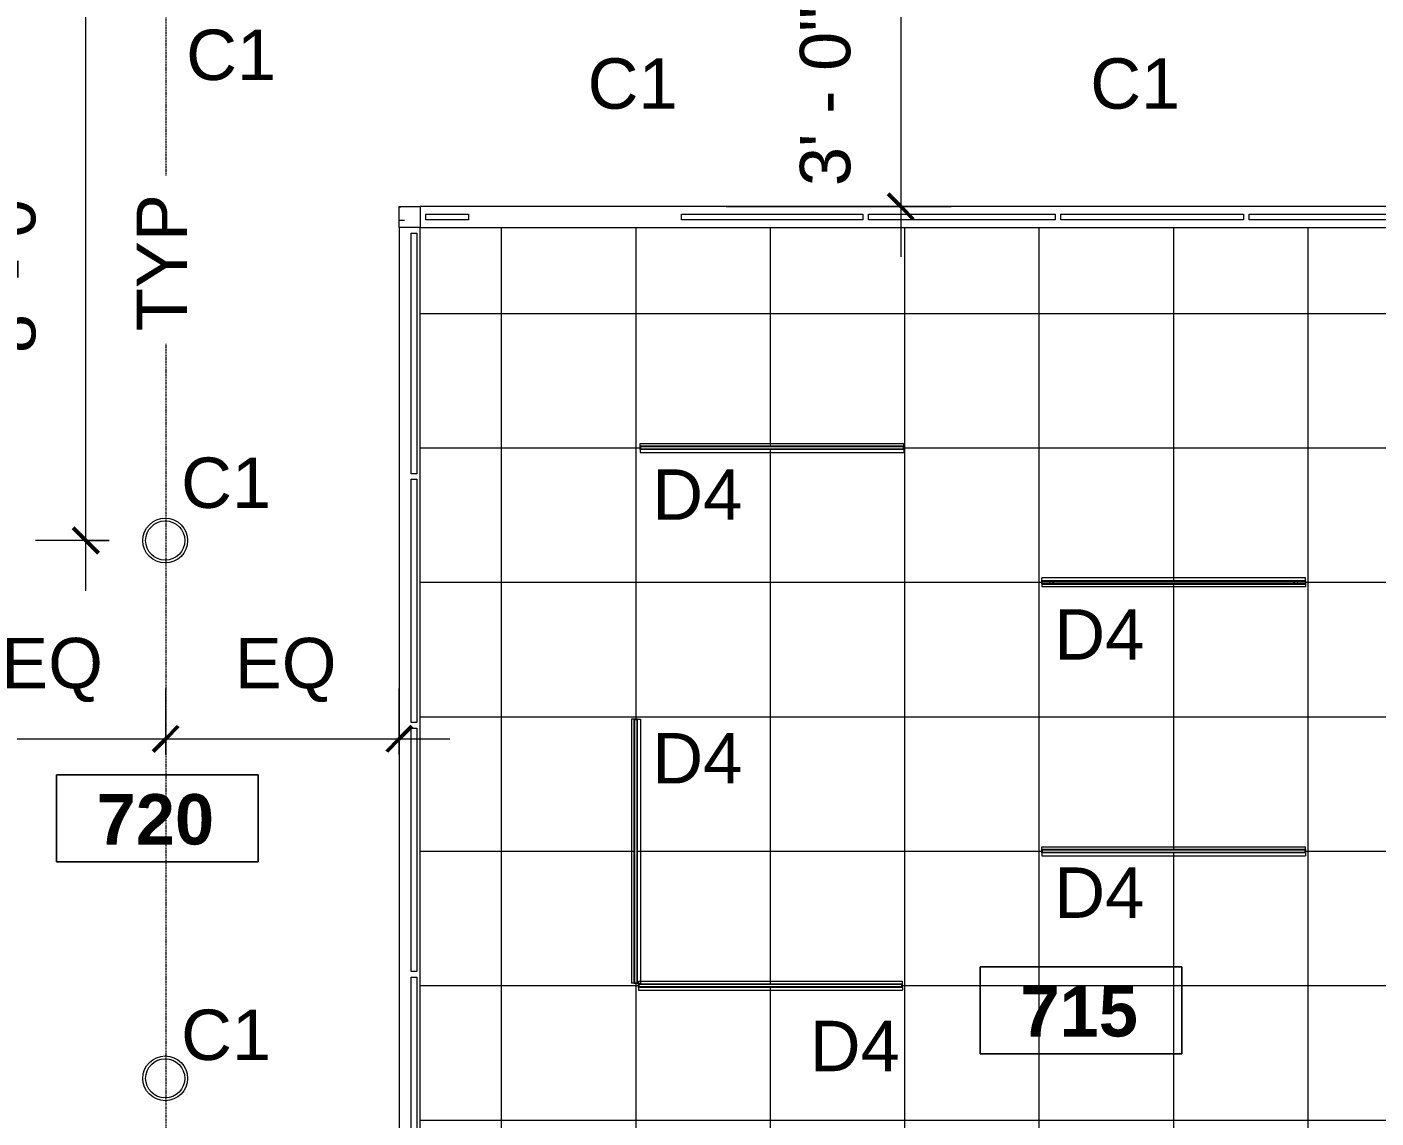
# Model space of a CAD drawing. Header units: inches. Extents: x -2332 to 1043, y -456 to 2193.
# Drawn here: x 502.2 to 743, y -29.7 to 165 of the extents above; entities that cross this region are included whole.
import ezdxf

# ---------------------------------------------------------------- set-up
doc = ezdxf.new("R2010")
doc.units = ezdxf.units.IN
doc.header["$MEASUREMENT"] = 0
doc.linetypes.add('Center 1_4_', pattern=[0.53125, 0.25, -0.09375, 0.09375, -0.09375])
for name, color, linetype, lineweight in [('A-ANNO-DIMS', 211, 'Continuous', 9), ('A-ANNO-DIMS-96', 211, 'Continuous', 9), ('A-AREA-IDEN', 2, 'Continuous', 9), ('A-CLNG', 13, 'Continuous', 13), ('A-CLNG-PATT', 13, 'Continuous', 13), ('A-DETL-CNTR', 5, 'Center 1_4_', 9), ('A-GLAZ-CURT', 52, 'Continuous', 13), ('A-WALL-PATT', 111, 'Continuous', 13), ('E-LITE-EQPM', 33, 'Continuous', 9), ('E-LITE-EQPM-IDEN', 33, 'Continuous', 9), ('I-WALL', 2, 'Continuous', 13)]:
    doc.layers.add(name, color=color, linetype=linetype, lineweight=lineweight)
doc.styles.add('Arial', font='arial.ttf', dxfattribs={"height": 9})
doc.styles.add('Swis721 Lt BT_2', font='swissl.ttf', dxfattribs={"height": 9})
doc.styles.add('Swis721 Lt BT_B', font='', dxfattribs={"height": 9})
doc.styles.get('Swis721 Lt BT_B').set_extended_font_data('Swis721 Lt BT', bold=True)
doc.dimstyles.new('OTJ_-_3_32__Linear__1_2__Tolerance_1', dxfattribs={"dimscale": 12, "dimtxt": 9.497835, "dimasz": 0.375, "dimexe": 0.75, "dimexo": 0.5, "dimgap": 0.5, "dimtad": 1, "dimdec": 1, "dimrnd": 0.5, "dimzin": 3, "dimdsep": 46, "dimlunit": 4, "dimtxsty": 'Swis721 Lt BT_2', "dimblk1": 'OBLIQUE', "dimblk2": 'OBLIQUE', "dimsah": 1, "dimcen": 0.09, "dimdle": 0.75, "dimazin": 0, "dimtfac": 1, "dimtdec": 4, "dimtix": 1, "dimtmove": 0, "dimatfit": 3, "dimfxl": 1, "dimtvp": 1, "dimtfill": 1, "dimfrac": 2, "dimtolj": 1, "dimtzin": 0, "dimarcsym": 2})
doc.dimstyles.new('OTJ_-_3_32__Linear__1__Tolerance', dxfattribs={"dimscale": 12, "dimtxt": 9.497835, "dimasz": 0.375, "dimexe": 0.75, "dimexo": 0.5, "dimgap": 0.5, "dimtad": 1, "dimdec": 0, "dimzin": 3, "dimdsep": 46, "dimlunit": 4, "dimtxsty": 'Swis721 Lt BT_2', "dimblk1": 'OBLIQUE', "dimblk2": 'OBLIQUE', "dimsah": 1, "dimcen": 0.09, "dimdle": 0.75, "dimazin": 0, "dimtfac": 1, "dimtdec": 4, "dimtix": 1, "dimtmove": 0, "dimatfit": 3, "dimfxl": 1, "dimtvp": 1, "dimtfill": 1, "dimfrac": 2, "dimtolj": 1, "dimtzin": 0, "dimarcsym": 2})

# ---------------------------------------------------------------- blocks, each defined once
blk = doc.blocks.new('TBARLED SMARTLIGHT 9-16_DIFFUSING 2_ and 4_ - Type D_4_ 9_16 - Diffusing Lens-V35-7TH FLOOR REFLECTED CEILING PLAN')
at = {"layer": 'E-LITE-EQPM'}
for p, q in [((-0.8, 23.56), (-0.8, -23.56)), ((-0.3, 23.56), (-0.8, 23.56)), ((-0.3, 23.56), (0.3, 23.56)), ((-0.3, 23.52), (-0.3, 23.56)), ((-0.3, 23.52), (-0.21, 23.52)), ((-0.3, -23.52), (-0.3, 23.52)), ((0.3, 23.52), (-0.3, 23.52)), ((-0.21, -23.52), (-0.21, 23.52)), ((-0.2, 23.5), (0.2, 23.5)), ((-0.2, -23.5), (-0.2, 23.5)), ((0.2, -23.5), (0.2, 23.5)), ((0.21, 23.52), (0.3, 23.52)), ((0.21, -23.52), (0.21, 23.52)), ((0.3, 23.56), (0.3, 23.52)), ((0.3, 23.56), (0.8, 23.56)), ((0.3, -23.52), (0.3, 23.52)), ((0.8, 23.56), (0.8, -23.56)), ((-0.3, -23.56), (-0.8, -23.56)), ((-0.21, -23.52), (-0.3, -23.52)), ((-0.3, -23.52), (0.3, -23.52)), ((-0.3, -23.56), (-0.3, -23.52)), ((0.3, -23.56), (-0.3, -23.56)), ((0.2, -23.5), (-0.2, -23.5)), ((0.3, -23.52), (0.21, -23.52)), ((0.3, -23.52), (0.3, -23.56)), ((0.3, -23.56), (0.8, -23.56))]:
    blk.add_line(p, q, dxfattribs=at)
blk = doc.blocks.new('TBARLED SMARTLIGHT 9-16_DIFFUSING 2_ and 4_ - Type D_4_ 9_16 - Diffusing Lens-V32-7TH FLOOR REFLECTED CEILING PLAN')
at = {"layer": 'E-LITE-EQPM'}
for p, q in [((-0.8, 23.56), (-0.8, -23.56)), ((-0.3, 23.56), (-0.8, 23.56)), ((-0.3, 23.56), (0.3, 23.56)), ((-0.3, 23.52), (-0.3, 23.56)), ((-0.3, 23.52), (-0.21, 23.52)), ((-0.3, -23.52), (-0.3, 23.52)), ((0.3, 23.52), (-0.3, 23.52)), ((-0.21, -23.52), (-0.21, 23.52)), ((-0.2, 23.5), (0.2, 23.5)), ((-0.2, -23.5), (-0.2, 23.5)), ((0.2, -23.5), (0.2, 23.5)), ((0.21, 23.52), (0.3, 23.52)), ((0.21, -23.52), (0.21, 23.52)), ((0.3, 23.56), (0.3, 23.52)), ((0.3, 23.56), (0.8, 23.56)), ((0.3, -23.52), (0.3, 23.52)), ((0.8, 23.56), (0.8, -23.56)), ((-0.3, -23.56), (-0.8, -23.56)), ((-0.21, -23.52), (-0.3, -23.52)), ((-0.3, -23.52), (0.3, -23.52)), ((-0.3, -23.56), (-0.3, -23.52)), ((0.3, -23.56), (-0.3, -23.56)), ((0.2, -23.5), (-0.2, -23.5)), ((0.3, -23.52), (0.21, -23.52)), ((0.3, -23.52), (0.3, -23.56)), ((0.3, -23.56), (0.8, -23.56))]:
    blk.add_line(p, q, dxfattribs=at)
blk = doc.blocks.new('System Panel - Glazed-8596351-7TH FLOOR REFLECTED CEILING PLAN')
at = {"layer": 'A-GLAZ-CURT'}
for p, q in [((-21.47, -0.5), (-21.47, 0.5)), ((-21.47, 0.5), (21.47, 0.5)), ((21.47, 0.5), (21.47, -0.5)), ((21.47, -0.5), (-21.47, -0.5))]:
    blk.add_line(p, q, dxfattribs=at)
blk = doc.blocks.new('System Panel - Glazed-8596352-7TH FLOOR REFLECTED CEILING PLAN')
at = {"layer": 'A-GLAZ-CURT'}
for p, q in [((-21.72, -0.5), (-21.72, 0.5)), ((-21.72, 0.5), (21.72, 0.5)), ((21.72, 0.5), (21.72, -0.5)), ((21.72, -0.5), (-21.72, -0.5))]:
    blk.add_line(p, q, dxfattribs=at)
blk = doc.blocks.new('System Panel - Glazed-8753575-7TH FLOOR REFLECTED CEILING PLAN')
at = {"layer": 'A-GLAZ-CURT'}
for p, q in [((-16.18, -0.5), (-16.18, 0.5)), ((-16.18, 0.5), (16.18, 0.5)), ((16.18, 0.5), (16.18, -0.5)), ((16.18, -0.5), (-16.18, -0.5))]:
    blk.add_line(p, q, dxfattribs=at)
blk = doc.blocks.new('System Panel - Glazed-8753576-7TH FLOOR REFLECTED CEILING PLAN')
at = {"layer": 'A-GLAZ-CURT'}
for p, q in [((-16.31, -0.5), (-16.31, 0.5)), ((-16.31, 0.5), (16.31, 0.5)), ((16.31, 0.5), (16.31, -0.5)), ((16.31, -0.5), (-16.31, -0.5))]:
    blk.add_line(p, q, dxfattribs=at)
blk = doc.blocks.new('System Panel - Glazed-8753577-7TH FLOOR REFLECTED CEILING PLAN')
at = {"layer": 'A-GLAZ-CURT'}
for p, q in [((-16.68, -0.5), (-16.68, 0.5)), ((-16.68, 0.5), (16.68, 0.5)), ((16.68, 0.5), (16.68, -0.5)), ((16.68, -0.5), (-16.68, -0.5))]:
    blk.add_line(p, q, dxfattribs=at)
blk = doc.blocks.new('System Panel - Glazed-8753578-7TH FLOOR REFLECTED CEILING PLAN')
at = {"layer": 'A-GLAZ-CURT'}
for p, q in [((-39, -0.5), (-39, 0.5)), ((-39, 0.5), (-6.625, 0.5)), ((-6.625, 0.5), (-6.625, -0.5)), ((31.375, -0.5), (31.375, 0.5)), ((31.375, 0.5), (39, 0.5)), ((39, 0.5), (39, -0.5)), ((-6.625, -0.5), (-39, -0.5)), ((39, -0.5), (31.375, -0.5))]:
    blk.add_line(p, q, dxfattribs=at)
blk = doc.blocks.new('TBARLED SMARTLIGHT 9-16_DIFFUSING 2_ and 4_ - Type D_4_ 9_16 - Diffusing Lens-V41-7TH FLOOR REFLECTED CEILING PLAN')
at = {"layer": 'E-LITE-EQPM'}
for p, q in [((-0.8, 23.56), (-0.8, -23.56)), ((-0.3, 23.56), (-0.8, 23.56)), ((0.3, 23.56), (-0.3, 23.56)), ((-0.3, 23.52), (-0.3, 23.56)), ((-0.26, 23.52), (-0.3, 23.52)), ((-0.3, -23.52), (-0.3, 23.52)), ((-0.26, -23.52), (-0.26, 23.52)), ((-0.26, 23.52), (-0.14, 23.52)), ((-0.19, 23.52), (-0.22, 23.52)), ((-0.22, -23.52), (-0.22, 23.52)), ((-0.19, -23.52), (-0.19, 23.52)), ((-0.15, -23.52), (-0.15, 23.52)), ((0.14, 23.52), (-0.14, 23.52)), ((-0.14, 23.52), (-0.14, -23.52)), ((-0.11, 22.06), (-0.11, 22.15)), ((0.11, 22.06), (0.11, 22.15)), ((0.14, -23.52), (0.14, 23.52)), ((0.14, 23.52), (0.26, 23.52)), ((0.15, -23.52), (0.15, 23.52)), ((0.22, 23.52), (0.19, 23.52)), ((0.19, -23.52), (0.19, 23.52)), ((0.22, -23.52), (0.22, 23.52)), ((0.3, 23.52), (0.26, 23.52)), ((0.26, -23.52), (0.26, 23.52)), ((0.3, 23.52), (0.3, 23.56)), ((0.3, 23.56), (0.8, 23.56)), ((0.3, -23.52), (0.3, 23.52)), ((0.8, 23.56), (0.8, -23.56)), ((-0.3, -23.56), (-0.8, -23.56)), ((-0.3, -23.52), (-0.26, -23.52)), ((-0.3, -23.56), (-0.3, -23.52)), ((-0.3, -23.56), (0.3, -23.56)), ((-0.14, -23.52), (-0.26, -23.52)), ((-0.22, -23.52), (-0.19, -23.52)), ((-0.14, -23.52), (0.14, -23.52)), ((-0.11, -22.15), (-0.11, -22.06)), ((0.11, -22.15), (0.11, -22.06)), ((0.26, -23.52), (0.14, -23.52)), ((0.19, -23.52), (0.22, -23.52)), ((0.26, -23.52), (0.3, -23.52)), ((0.3, -23.56), (0.3, -23.52)), ((0.3, -23.56), (0.8, -23.56))]:
    blk.add_line(p, q, dxfattribs=at)
for centre, radius, start, end in [((0, 21.48), 0.0938, 360, 180), ((0, 21.48), 0.0938, 166.9663, 180), ((0, 21.48), 0.0938, 166.9663, 180), ((0, 21.48), 0.0938, 166.9663, 180), ((0, 21.48), 0.0938, 166.9663, 180), ((0, 21.48), 0.0938, 166.2918, 180), ((0, 21.48), 0.0938, 180, 360), ((0, 21.48), 0.0938, 360, 13.7082), ((0, 21.48), 0.0938, 360, 13.0337), ((0, 21.48), 0.0938, 360, 13.0337), ((0, 21.48), 0.0938, 360, 13.0337), ((0, 21.48), 0.0938, 360, 13.0337), ((0, -21.48), 0.0938, 360, 180), ((0, -21.48), 0.0938, 180, 193.0337), ((0, -21.48), 0.0938, 180, 193.0337), ((0, -21.48), 0.0937, 180, 193.0337), ((0, -21.48), 0.0937, 180, 193.0337), ((0, -21.48), 0.0937, 180, 193.7082), ((0, -21.48), 0.0937, 180, 0), ((0, -21.48), 0.0938, 346.2918, 0), ((0, -21.48), 0.0938, 346.9663, 0), ((0, -21.48), 0.0938, 346.9663, 0), ((0, -21.48), 0.0938, 346.9663, 0), ((0, -21.48), 0.0938, 346.9663, 0)]:
    blk.add_arc(centre, radius, start, end, dxfattribs=at)
blk = doc.blocks.new('DOWN LIGHT - Type C_L-PENDANT_FOCAL POINT 3_5 CYLINDER-9613399-7TH FLOOR REFLECTED CEILING PLAN')
at = {"layer": 'E-LITE-EQPM'}
for radius in [4, 3.5]:
    blk.add_circle((-0.125, 0), radius, dxfattribs=at)
blk = doc.blocks.new('Room Tag - Number Only-4120135-7TH FLOOR REFLECTED CEILING PLAN')
at = {"layer": 'A-AREA-IDEN'}
for p, q in [((-0.1881, -0.1636), (-0.1881, -0.0018)), ((-0.1881, -0.0018), (0.1869, -0.0018)), ((0.1869, -0.0018), (-0.1881, -0.0018)), ((-0.1881, -0.0018), (-0.1881, -0.1636)), ((0.1869, -0.0018), (0.1869, -0.1636)), ((0.1869, -0.1636), (0.1869, -0.0018)), ((0.1869, -0.1636), (-0.1881, -0.1636)), ((-0.1881, -0.1636), (0.1869, -0.1636))]:
    blk.add_line(p, q, dxfattribs=at)
blk = doc.blocks.new('DIMBLOCK63-7TH FLOOR REFLECTED CEILING PLAN')
at = {"layer": 'A-ANNO-DIMS-96'}
for p, q in [((658.19, 178.38), (658.19, 124)), ((622.39, 169.38), (667.19, 169.38)), ((658.19, 169.38), (622.39, 169.38)), ((627.04, 133), (667.19, 133)), ((658.19, 133), (627.04, 133))]:
    blk.add_line(p, q, dxfattribs=at)
at = {"layer": 'A-ANNO-DIMS-96', "lineweight": 50}
for p, q in [((658.19, 169.38), (655.94, 171.63)), ((658.19, 169.38), (660.44, 167.13)), ((658.19, 133), (655.94, 135.25)), ((658.19, 133), (660.44, 130.75))]:
    blk.add_line(p, q, dxfattribs=at)
at = {"layer": 'A-ANNO-DIMS-96', "color": 0, "insert": (640.18, 136.64), "char_height": 9, "width": 34.9159, "attachment_point": 1, "rotation": 90, "line_spacing_factor": 1.005062, "style": 'Swis721 Lt BT_2', "bg_fill": 3, "box_fill_scale": 1.25, "bg_fill_color": 256, "bg_fill_true_color": 13158600, "bg_fill_transparency": 0}
blk.add_mtext('3\' - 0"', dxfattribs=at)
blk = doc.blocks.new('_Oblique')
at = {"color": 0, "linetype": 'ByBlock', "lineweight": -2}
blk.add_line((-0.5, -0.5), (0.5, 0.5), dxfattribs=at)
blk = doc.blocks.new('DIMBLOCK64-7TH FLOOR REFLECTED CEILING PLAN')
at = {"layer": 'A-ANNO-DIMS-96'}
for p, q in [((485.27, 35.17), (485.27, 46.99)), ((526.97, 35.17), (526.97, 46.99)), ((476.27, 37.99), (526.97, 37.99)), ((485.27, 37.99), (485.27, 35.17)), ((526.97, 37.99), (526.97, 35.17))]:
    blk.add_line(p, q, dxfattribs=at)
at = {"layer": 'A-ANNO-DIMS-96', "lineweight": 50}
for p, q in [((485.27, 37.99), (487.52, 40.24)), ((526.97, 37.99), (529.22, 40.24)), ((485.27, 37.99), (483.02, 35.74)), ((526.97, 37.99), (524.72, 35.74))]:
    blk.add_line(p, q, dxfattribs=at)
at = {"layer": 'A-ANNO-DIMS-96', "color": 0, "insert": (497.6, 56), "char_height": 9, "width": 20.443, "attachment_point": 1, "line_spacing_factor": 1.005062, "style": 'Swis721 Lt BT_2', "bg_fill": 3, "box_fill_scale": 1.25, "bg_fill_color": 256, "bg_fill_true_color": 13158600, "bg_fill_transparency": 0}
blk.add_mtext('EQ', dxfattribs=at)
blk = doc.blocks.new('DIMBLOCK65-7TH FLOOR REFLECTED CEILING PLAN')
at = {"layer": 'A-ANNO-DIMS-96'}
for p, q in [((526.97, 35.17), (526.97, 46.99)), ((568.67, 35.17), (568.67, 46.99)), ((526.97, 37.99), (577.67, 37.99)), ((526.97, 37.99), (526.97, 35.17)), ((568.67, 37.99), (568.67, 35.17))]:
    blk.add_line(p, q, dxfattribs=at)
at = {"layer": 'A-ANNO-DIMS-96', "lineweight": 50}
for p, q in [((526.97, 37.99), (529.22, 40.24)), ((568.67, 37.99), (570.92, 40.24)), ((526.97, 37.99), (524.72, 35.74)), ((568.67, 37.99), (566.42, 35.74))]:
    blk.add_line(p, q, dxfattribs=at)
at = {"layer": 'A-ANNO-DIMS-96', "color": 0, "insert": (539.3, 56), "char_height": 9, "width": 20.443, "attachment_point": 1, "line_spacing_factor": 1.005062, "style": 'Swis721 Lt BT_2', "bg_fill": 3, "box_fill_scale": 1.25, "bg_fill_color": 256, "bg_fill_true_color": 13158600, "bg_fill_transparency": 0}
blk.add_mtext('EQ', dxfattribs=at)
blk = doc.blocks.new('DIMBLOCK66-7TH FLOOR REFLECTED CEILING PLAN')
at = {"layer": 'A-ANNO-DIMS-96'}
for p, q in [((512.72, 64.38), (512.72, 178.38)), ((516.88, 169.38), (503.72, 169.38)), ((512.72, 169.38), (516.88, 169.38)), ((516.88, 73.38), (503.72, 73.38)), ((512.72, 73.38), (516.88, 73.38))]:
    blk.add_line(p, q, dxfattribs=at)
at = {"layer": 'A-ANNO-DIMS-96', "lineweight": 50}
for p, q in [((512.72, 169.38), (510.47, 171.63)), ((512.72, 169.38), (514.97, 167.13)), ((512.72, 73.38), (510.47, 75.63)), ((512.72, 73.38), (514.97, 71.13))]:
    blk.add_line(p, q, dxfattribs=at)
at = {"layer": 'A-ANNO-DIMS-96', "color": 0, "char_height": 9, "attachment_point": 1, "rotation": 90, "line_spacing_factor": 1.005062, "style": 'Swis721 Lt BT_2', "bg_fill": 3, "box_fill_scale": 1.25, "bg_fill_color": 256, "bg_fill_true_color": 13158600, "bg_fill_transparency": 0}
for s, insert, width in [('8\' - 0"', (494.7, 106.83), 34.9159), ('TYP', (521.78, 110.75), 25.5085)]:
    blk.add_mtext(s, dxfattribs=dict(at, insert=insert, width=width))

msp = doc.modelspace()

# ---------------------------------------------------------------- hatches: boundary and pattern name
at = {"layer": 'A-CLNG-PATT'}
h = msp.add_hatch(dxfattribs=at)
h.set_pattern_fill('FP_14', color=256, style=0, pattern_type=2)
h.set_pattern_definition([(180, (730.917, 17.917), (3e-15, 24), []), (90, (730.917, 17.917), (24, -1e-15), [])])
h.paths.add_polyline_path([(572.41695, -48.91356), (840.20426, -48.91356), (840.20426, 108.99788), (819.95426, 109.01665), (819.95426, 129.24788), (572.41695, 129.24788), (572.41695, -48.47606)], flags=0)
h.paths.add_polyline_path([(614.49575, -6.37812), (611.35445, -6.37812), (611.35445, -5.78757), (658.47945, -5.78757), (658.47945, -6.37812), (621.01015, -6.37812)], flags=0)
h.paths.add_polyline_path([(755.35445, -6.37812), (755.35445, -5.78757), (802.47945, -5.78757), (802.47945, -6.37812), (755.40132, -6.37812)], flags=0)
h.paths.add_polyline_path([(611.12167, -5.64534), (610.62167, -5.64534), (610.62167, 41.47966), (611.21222, 41.47966), (611.21222, -5.64534), (611.12561, -5.64534)], flags=0)
h.paths.add_polyline_path([(686.15594, 17.62188), (683.35445, 17.62188), (683.35445, 18.21243), (730.47945, 18.21243), (730.47945, 17.62188), (699.18509, 17.62188)], flags=0)
h.paths.add_polyline_path([(755.1606, 42.35466), (754.62167, 42.35466), (754.62167, 89.47966), (755.21222, 89.47966), (755.21222, 42.35466), (755.16086, 42.35466)], flags=0)
h.paths.add_polyline_path([(683.40132, 65.62188), (683.35445, 65.66493), (683.35445, 66.21243), (730.47945, 66.16938), (730.47945, 65.62188), (686.15594, 65.62188)], flags=0)
h.paths.add_polyline_path([(614.49575, 89.62188), (611.64972, 89.62188), (611.64972, 90.21243), (658.77472, 90.21243), (658.77472, 89.62188), (621.01015, 89.62188)], flags=0)
h.paths.add_polyline_path([(802.47945, 89.62188), (755.35445, 89.62188), (755.35445, 90.21243), (802.47945, 90.21243), (802.47945, 89.67119)], flags=0)
at = {"layer": 'A-WALL-PATT', "lineweight": 9}
h = msp.add_hatch(dxfattribs=at)
h.set_pattern_fill('FP_1', color=256, style=0, pattern_type=2)
h.set_pattern_definition([(0, (0, 0), (30.72, 7.68), [1.267, -21.773, 1.267, -21.773, -122.88]), (0, (0, 0), (30.72, 7.68), [-46.08, 1.267, -44.813, 1.267, -21.773, -53.76]), (0, (0, 0), (30.72, 7.68), [-115.2, 1.267, -14.093, 1.267, -37.133]), (120, (11.52, 3.84), (-22.01108, 22.7643), [1.267, -21.773, 1.267, -21.773, -122.88]), (120, (11.52, 3.84), (-22.01108, 22.7643), [-46.08, 1.267, -44.813, 1.267, -21.773, -53.76]), (120, (11.52, 3.84), (-22.01108, 22.7643), [-115.2, 1.267, -14.093, 1.267, -37.133]), (240, (15.36, 19.2), (-8.70892, -30.4443), [1.267, -21.773, 1.267, -21.773, -122.88]), (240, (15.36, 19.2), (-8.70892, -30.4443), [-46.08, 1.267, -44.813, 1.267, -21.773, -53.76]), (240, (15.36, 19.2), (-8.70892, -30.4443), [-115.2, 1.267, -14.093, 1.267, -37.133])])
h.paths.add_polyline_path([(572.41695, -49.53856), (572.41695, -48.47606), (568.66695, -48.47606), (568.66695, -49.53856), (571.79195, -49.53856)], flags=0)
h.paths.add_polyline_path([(568.66695, 129.24788), (572.41695, 129.24788), (572.41695, 132.99788), (568.66695, 132.99788)], flags=0)

# ---------------------------------------------------------------- linework, layer by layer
at = {"layer": 'A-CLNG'}
for p, q in [((819.95426, 132.99788), (572.41695, 132.99788)), ((568.66695, 129.24788), (568.66695, -48.47606)), ((572.41695, -48.47606), (572.41695, 129.24788)), ((572.41695, 129.24788), (819.95426, 129.24788))]:
    msp.add_line(p, q, dxfattribs=at)
at = {"layer": 'A-DETL-CNTR'}
msp.add_line((526.96607, 204.42085), (526.96607, -128.57915), dxfattribs=at)
at = {"layer": 'I-WALL'}
for p, q in [((568.66695, 129.24788), (568.66695, 132.99788)), ((568.66695, 132.99788), (572.41695, 132.99788)), ((572.41695, 132.99788), (572.41695, 129.24788)), ((572.41695, 129.24788), (568.66695, 129.24788))]:
    msp.add_line(p, q, dxfattribs=at)

# ---------------------------------------------------------------- block references
at = {"layer": 'A-AREA-IDEN', "xscale": 95.99999999999994, "yscale": 95.99999999999994, "zscale": 95.99999999999994}
for p in [(525.53215, 31.72012), (690.4573, -2.55131)]:
    msp.add_blockref('Room Tag - Number Only-4120135-7TH FLOOR REFLECTED CEILING PLAN', p, dxfattribs=at)
at = {"layer": 'A-GLAZ-CURT', "lineweight": 9}
for name, p, rotation in [('System Panel - Glazed-8753578-7TH FLOOR REFLECTED CEILING PLAN', (612.41695, 131.12288), 180), ('System Panel - Glazed-8753577-7TH FLOOR REFLECTED CEILING PLAN', (669.09897, 131.12288), 180), ('System Panel - Glazed-8753576-7TH FLOOR REFLECTED CEILING PLAN', (703.08801, 131.12288), 180), ('System Panel - Glazed-8753575-7TH FLOOR REFLECTED CEILING PLAN', (736.57157, 131.12288), 180), ('System Panel - Glazed-8596351-7TH FLOOR REFLECTED CEILING PLAN', (571.29195, 106.78238), 89.99999999999993), ('System Panel - Glazed-8596352-7TH FLOOR REFLECTED CEILING PLAN', (571.29195, 62.6014), 89.99999999999993), ('System Panel - Glazed-8596352-7TH FLOOR REFLECTED CEILING PLAN', (571.29195, 18.17041), 89.99999999999993), ('System Panel - Glazed-8596351-7TH FLOOR REFLECTED CEILING PLAN', (571.29195, -26.01057), 89.99999999999993)]:
    msp.add_blockref(name, p, dxfattribs=dict(at, rotation=rotation))
at = {"layer": 'E-LITE-EQPM', "extrusion": (0, 0, -1), "rotation": 270.0000000000001}
for name, p in [('TBARLED SMARTLIGHT 9-16_DIFFUSING 2_ and 4_ - Type D_4_ 9_16 - Diffusing Lens-V32-7TH FLOOR REFLECTED CEILING PLAN', (-635.21222, 89.91716)), ('TBARLED SMARTLIGHT 9-16_DIFFUSING 2_ and 4_ - Type D_4_ 9_16 - Diffusing Lens-V35-7TH FLOOR REFLECTED CEILING PLAN', (-706.91695, 17.91716)), ('TBARLED SMARTLIGHT 9-16_DIFFUSING 2_ and 4_ - Type D_4_ 9_16 - Diffusing Lens-V35-7TH FLOOR REFLECTED CEILING PLAN', (-634.91695, -6.08284))]:
    msp.add_blockref(name, p, dxfattribs=at)
at = {"layer": 'E-LITE-EQPM'}
for p in [(527.00526, 73.37838), (527.00526, -22.62162)]:
    msp.add_blockref('DOWN LIGHT - Type C_L-PENDANT_FOCAL POINT 3_5 CYLINDER-9613399-7TH FLOOR REFLECTED CEILING PLAN', p, dxfattribs=at)
at = {"layer": 'E-LITE-EQPM', "rotation": 269.9999999999999}
msp.add_blockref('TBARLED SMARTLIGHT 9-16_DIFFUSING 2_ and 4_ - Type D_4_ 9_16 - Diffusing Lens-V41-7TH FLOOR REFLECTED CEILING PLAN', (706.91695, 65.91716), dxfattribs=at)
at = {"layer": 'E-LITE-EQPM', "extrusion": (0, 0, -1)}
msp.add_blockref('TBARLED SMARTLIGHT 9-16_DIFFUSING 2_ and 4_ - Type D_4_ 9_16 - Diffusing Lens-V32-7TH FLOOR REFLECTED CEILING PLAN', (-610.91695, 17.91716), dxfattribs=at)

# ---------------------------------------------------------------- texts
at = {"layer": 'A-AREA-IDEN', "char_height": 9, "width": 25.452, "attachment_point": 1, "style": 'Swis721 Lt BT_B'}
for s, insert in [('720', (514.63636, 28.11794)), ('715', (679.5615, -6.15349))]:
    msp.add_mtext(s, dxfattribs=dict(at, insert=insert))
at = {"layer": 'E-LITE-EQPM-IDEN', "char_height": 9, "width": 19.695, "attachment_point": 1, "style": 'Arial'}
for s, insert in [('C1', (530.62006, 164.58314)), ('C1', (692.02257, 159.45475)), ('C1', (529.71676, 88.19627)), ('D4', (613.82968, 86.08155)), ('D4', (685.6022, 61.12191)), ('D4', (613.82968, 39.02383)), ('D4', (685.6022, 15.02383)), ('C1', (529.71676, -10.3459)), ('D4', (641.94445, -12.3459))]:
    msp.add_mtext(s, dxfattribs=dict(at, insert=insert))

# ---------------------------------------------------------------- next in the draw order: dimensions: what is measured, and where the dimension line sits
at = {"layer": 'A-ANNO-DIMS'}
dim = msp.add_linear_dim(base=(512.71569, 169.37838), p1=(522.88026, 73.37838), p2=(522.88026, 169.37838), angle=90, text='<>\\XTYP', dimstyle='OTJ_-_3_32__Linear__1_2__Tolerance_1', override={"dimpost": '<>', "dimfxl": 96}, dxfattribs=at)
dim.commit()
dim.dimension.update_dxf_attribs({"geometry": 'DIMBLOCK66-7TH FLOOR REFLECTED CEILING PLAN', "text_midpoint": (512.71569, 121.37838)})
dim = msp.add_linear_dim(base=(658.19321, 132.99788), p1=(616.39133, 169.37838), p2=(621.04046, 132.99788), angle=90, dimstyle='OTJ_-_3_32__Linear__1__Tolerance', override={"dimpost": '<>', "dimfxl": 36.676358}, dxfattribs=at)
dim.commit()
dim.dimension.update_dxf_attribs({"geometry": 'DIMBLOCK63-7TH FLOOR REFLECTED CEILING PLAN', "text_midpoint": (647.56795, 151.18813)})
dim = msp.add_linear_dim(base=(526.96607, 37.98942), p1=(485.26519, 41.1714), p2=(526.96607, 41.1714), text='EQ', dimstyle='OTJ_-_3_32__Linear__1_2__Tolerance_1', override={"dimpost": '<>', "dimfxl": 41.700877}, dxfattribs=at)
dim.commit()
dim.dimension.update_dxf_attribs({"geometry": 'DIMBLOCK64-7TH FLOOR REFLECTED CEILING PLAN', "text_midpoint": (506.11563, 48.9385)})

# ---------------------------------------------------------------- next in the draw order: texts
at = {"layer": 'E-LITE-EQPM-IDEN', "insert": (602.28825, 159.45475), "char_height": 9, "width": 19.695, "attachment_point": 1, "style": 'Arial'}
msp.add_mtext('C1', dxfattribs=at)

# ---------------------------------------------------------------- next in the draw order: dimensions: what is measured, and where the dimension line sits
at = {"layer": 'A-ANNO-DIMS'}
dim = msp.add_linear_dim(base=(568.66695, 37.98942), p1=(526.96607, 41.1714), p2=(568.66695, 41.1714), text='EQ', dimstyle='OTJ_-_3_32__Linear__1_2__Tolerance_1', override={"dimpost": '<>', "dimfxl": 41.700877}, dxfattribs=at)
dim.commit()
dim.dimension.update_dxf_attribs({"geometry": 'DIMBLOCK65-7TH FLOOR REFLECTED CEILING PLAN', "text_midpoint": (547.81651, 48.9385)})

doc.saveas('drawing.dxf')
